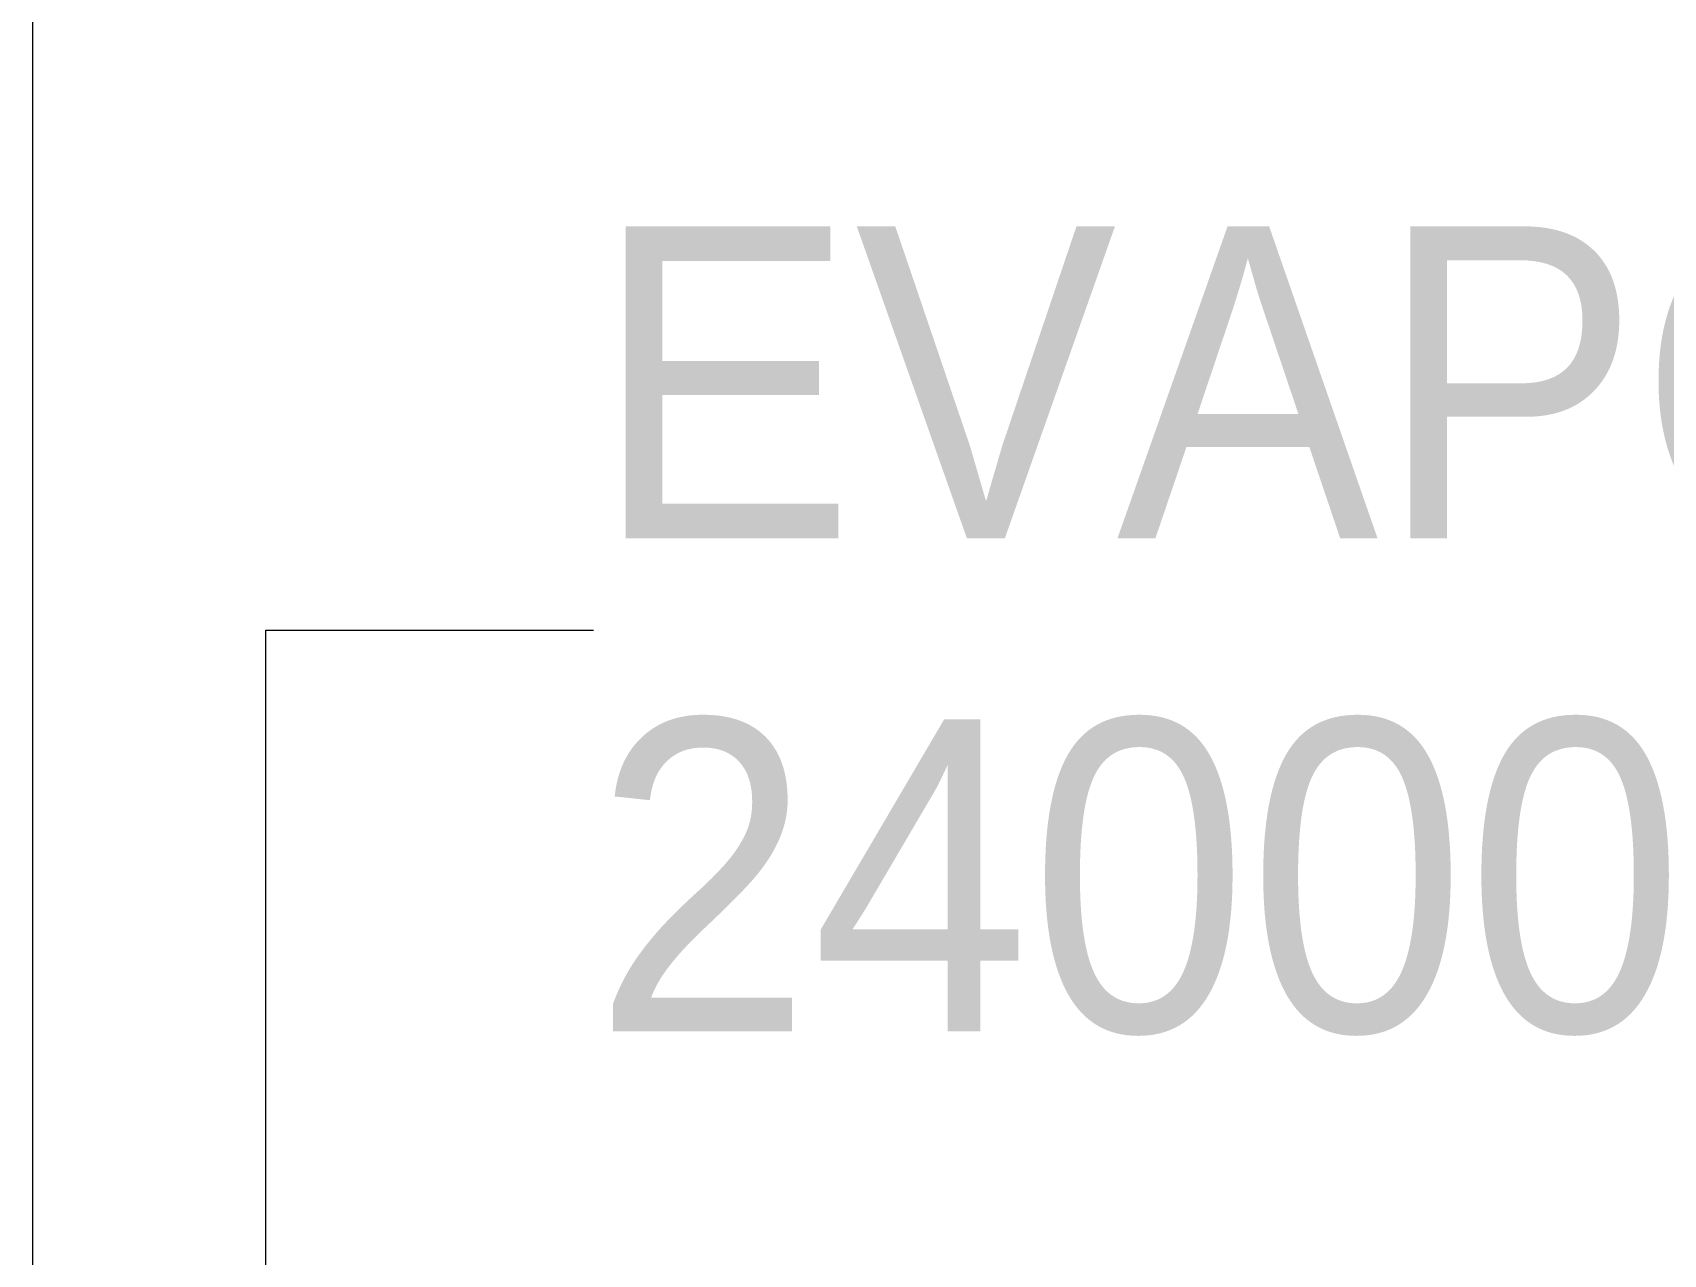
# Model space of a CAD drawing. Header units: metres. Extents: x 29 to 86.9, y -23.2 to 39.7.
# Drawn here: x 75.798 to 76.739, y -13.457 to -12.753 of the extents above; entities that cross this region are included whole.
import ezdxf

# ---------------------------------------------------------------- set-up
doc = ezdxf.new("R2010")
doc.units = ezdxf.units.M
doc.header["$LTSCALE"] = 100
doc.layers.get('0').update_dxf_attribs({"color": 254})
doc.layers.add('Arqui', color=8, linetype='Continuous', lineweight=0)
doc.layers.add('M-EQPM-IDEN', color=7, linetype='Continuous', lineweight=9)
doc.styles.add('SansSerif', font='SANSS__.TTF', dxfattribs={"width": 0.9, "height": 0.18})

# ---------------------------------------------------------------- blocks, each defined once
blk = doc.blocks.new('estructura etapa 3')
at = {"layer": 'Arqui'}
blk.add_line((-56.4036, -6655.27921), (-56.4036, -6714.83915), dxfattribs=at)
blk = doc.blocks.new('A$C9582355f')
at = {"layer": 'Arqui'}
blk.add_blockref('estructura etapa 3', (103.2187, 6714.91415), dxfattribs=at)

msp = doc.modelspace()

# ---------------------------------------------------------------- linework, layer by layer
at = {"layer": 'M-EQPM-IDEN'}
for p, q in [((75.93225, -13.09727), (76.12129, -13.09727)), ((75.93225, -13.62464), (75.93225, -13.09727))]:
    msp.add_line(p, q, dxfattribs=at)

# ---------------------------------------------------------------- block references
msp.add_blockref('A$C9582355f', (28.98266, -23.16397))

# ---------------------------------------------------------------- texts
at = {"layer": 'M-EQPM-IDEN', "char_height": 0.18, "attachment_point": 1, "style": 'SansSerif'}
for s, insert, width in [('EVAPORADOR #P2-1', (76.12129, -12.86428), 2.6984801), ('24000 BTU/HR', (76.12129, -13.14871), 1.8326576)]:
    msp.add_mtext(s, dxfattribs=dict(at, insert=insert, width=width))

doc.saveas('drawing.dxf')
